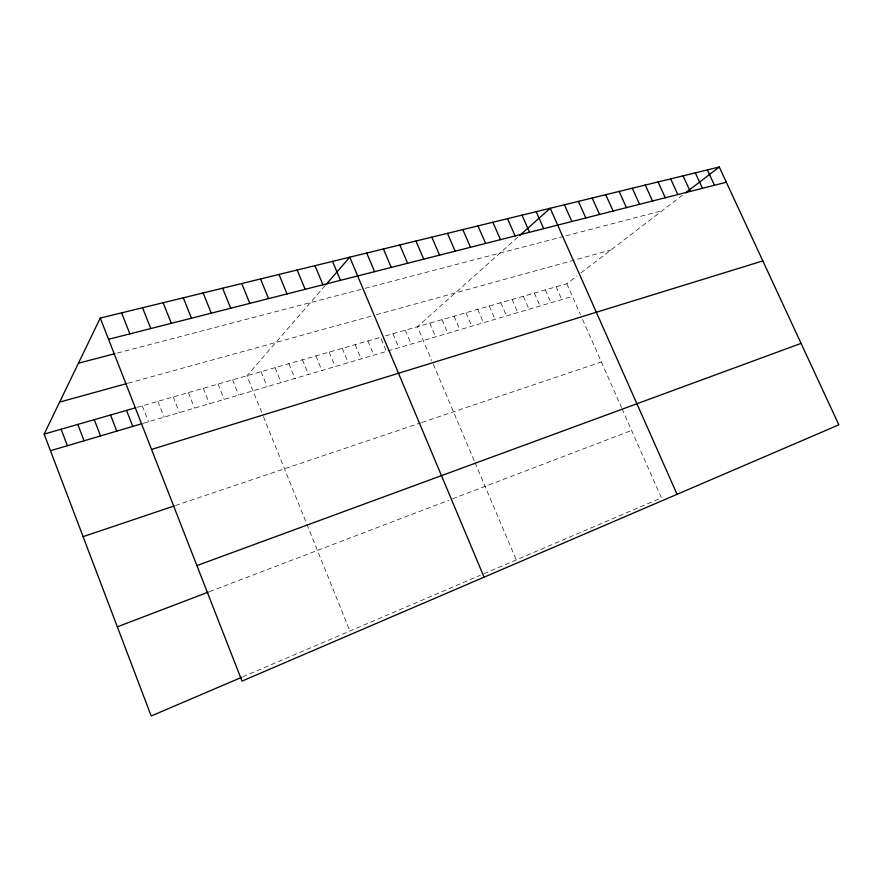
<?xml version="1.0" encoding="UTF-8"?>
<svg xmlns="http://www.w3.org/2000/svg" width="883" height="883" viewBox="0 0 883 883"><rect width="100%" height="100%" fill="white"/><g stroke="black" fill="none" stroke-linecap="round" stroke-linejoin="round"><path stroke-width="0.66" stroke-dasharray="4.42 3.31" d="M325.231 285.485L246.931 375.761L262.505 414.337M517.736 237.229L417.416 326.721L431.787 360.617M385.507 335.893L566.82 283.73L576.842 276.059M580.915 272.946L682.482 195.176M242.77 676.831L480.33 575.275M483.961 573.718L661.4 497.857L621.996 408.641M209.492 591.643L448.851 500.231M452.526 498.829L631.621 430.44M175.397 505.551L420.639 422.88M421.875 422.471L601.378 361.964M143.278 423.299L572.427 296.434M137.053 407.383L380.529 337.328L386.445 351.412M128.245 383.167L371.39 316.092M376.401 314.701L610.837 250.032M117.439 353.012L363.785 288.653M365.054 288.322L563.321 236.523M565.882 235.849L662.239 210.673M566.82 283.73L580.429 314.547M582.57 319.392L621.489 407.505M556.135 286.809L561.765 299.591M545.33 289.911L550.97 302.781M534.392 293.057L540.054 306.004M523.321 296.246L529.005 309.271M512.118 299.469L517.824 312.582M500.782 302.726L506.511 315.926M489.303 306.037L495.054 319.304M477.692 309.37L483.454 322.736M465.937 312.759L471.71 326.202M454.028 316.18L459.833 329.723M441.975 319.646L447.791 333.277M429.778 323.156L435.606 336.876M433.288 364.171L474.502 461.401M475.032 462.648L516.246 559.91M405.275 330.209L411.147 344.116M392.979 333.752L398.873 347.736M367.924 340.959L373.851 355.132M355.165 344.624L361.114 358.906M342.24 348.344L348.2 362.714M329.149 352.118L335.132 366.577M315.882 355.926L321.887 370.496M302.45 359.789L308.465 374.458M288.851 363.708L294.878 378.476M275.054 367.67L281.114 382.549M261.092 371.699L267.163 386.677M263.454 416.688L306.379 523.056M306.876 524.292L349.944 631.014M232.593 379.889L238.697 395.087M218.057 384.072L224.183 399.381M203.322 388.31L209.459 403.73M188.377 392.615L194.536 408.145M173.234 396.975L179.415 412.615M157.88 401.39L164.083 417.14M142.318 405.871L148.532 421.743"/><path stroke-width="1.32" d="M241.578 677.349L151.192 715.992L44.15 434.105L100.265 318.068L719.27 167.008L838.85 424.833L242.008 681.113L100.265 318.068M326.037 284.558L349.778 257.174L484.083 577.162M519.579 235.595L550.208 208.267L677.073 494.303M685.616 192.781L719.27 167.008M117.34 626.831L208.289 592.096M196.909 565.595L801.069 343.388M83.09 536.665L174.094 505.992M151.545 449.414L762.824 260.915M50.463 450.727L141.953 423.685M44.15 434.105L135.739 407.758M59.636 402.096L127.009 383.509M78.444 363.211L114.856 353.686M108.554 339.293L726.334 182.24M707.371 169.911L714.468 185.253M695.318 172.858L702.438 188.311M683.078 175.838L690.23 191.412M670.661 178.874L677.846 194.558M658.067 181.942L665.285 197.759M645.274 185.066L652.526 201.004M632.305 188.234L639.59 204.293M619.138 191.445L626.444 207.626M605.771 194.713L613.111 211.026M592.195 198.024L599.568 214.459M578.42 201.379L585.826 217.958M564.425 204.801L571.864 221.512M536.202 211.688L543.707 228.664M521.985 215.154L529.513 232.273M507.537 218.675L515.109 235.938M492.869 222.262L500.473 239.657M477.979 225.893L485.606 243.443M462.835 229.591L470.496 247.273M447.46 233.344L455.153 251.18M431.842 237.152L439.568 255.143M415.959 241.026L423.719 259.172M399.822 244.966L407.615 263.266M383.421 248.973L391.235 267.428M366.743 253.035L374.591 271.666M332.538 261.39L340.452 280.341M314.999 265.662L322.946 284.79M297.163 270.021L305.143 289.315M279.006 274.447L287.019 293.929M260.54 278.951L268.587 298.609M241.743 283.542L249.823 303.388M222.615 288.211L230.728 308.233M203.145 292.957L211.28 313.178M183.311 297.803L191.479 318.211M163.123 302.726L171.324 323.344M142.56 307.748L150.794 328.564M121.611 312.858L129.867 333.884M126.534 410.407L132.759 426.401M110.518 415.01L116.766 431.125M94.282 419.69L100.552 435.926M77.814 424.425L84.095 440.794M61.104 429.237L67.395 445.727"/></g></svg>
